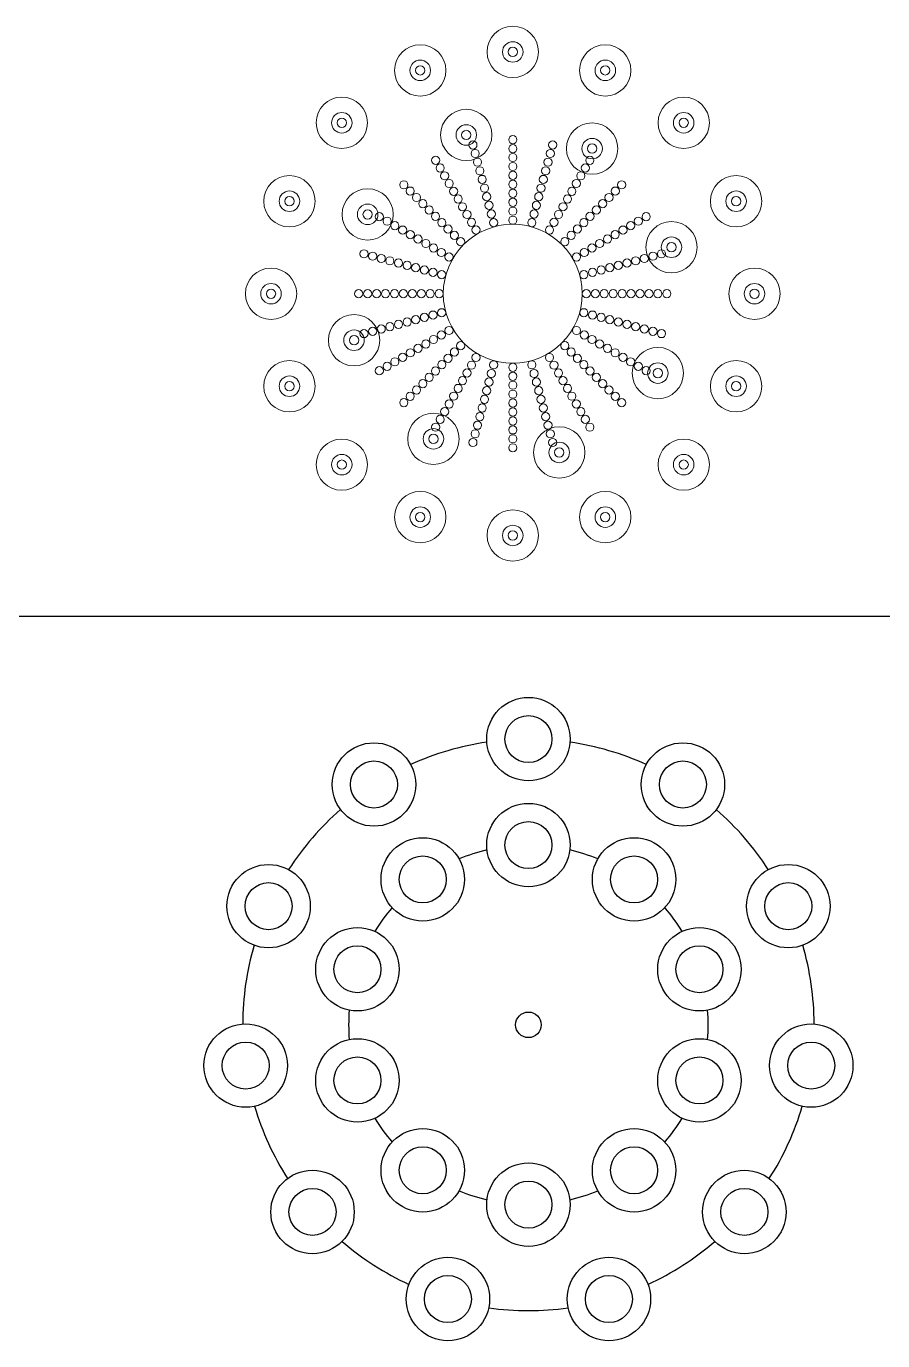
# Model space of a CAD drawing. Header units: inches. Extents: x 274057 to 444617, y 490067 to 635630.
# Drawn here: x 326183 to 326642, y 532441 to 533145 of the extents above; entities that cross this region are included whole.
import ezdxf

# ---------------------------------------------------------------- set-up
doc = ezdxf.new("R2010")
doc.units = ezdxf.units.IN
doc.header["$MEASUREMENT"] = 0
doc.linetypes.add('HIDDEN', pattern=[0.375, 0.25, -0.125])
doc.layers.add('CQ lighting plan', color=7, linetype='Continuous', lineweight=0)
doc.layers.add('Glass', color=4, linetype='Continuous', lineweight=0)
for name, color, linetype in [('CQ SPOT DETAIL DIMENSION', 9, 'Continuous'), ('CQ-legend tex box', 3, 'Continuous'), ('E-LITE-FIXT-NORM-CEILING', 3, 'Continuous')]:
    doc.layers.add(name, color=color, linetype=linetype)

# ---------------------------------------------------------------- blocks, each defined once
blk = doc.blocks.new('ch baccarat 24 plan')
at = {"layer": 'Glass', "lineweight": 0, "ltscale": 5}
for centre, radius in [((12249.2, 9353.7, 0), 55), ((12050.9, 9314.2, 0), 55), ((12249.2, 9353.7, 0), 22), ((12249.2, 9353.7, 0), 10), ((12447.6, 9314.2, 0), 55), ((12050.9, 9314.2, 0), 22), ((12447.6, 9314.2, 0), 22), ((12050.9, 9314.2, 0), 10), ((12447.6, 9314.2, 0), 10), ((11882.8, 9201.9, 0), 55), ((12615.7, 9201.9, 0), 55), ((11882.8, 9201.9, 0), 22), ((12348.9, 9175.7, 0), 55), ((12615.7, 9201.9, 0), 22), ((11882.8, 9201.9, 0), 10), ((12079.1, 9146.5, 0), 55), ((12348.9, 9175.7, 0), 22), ((12348.9, 9175.7, 0), 10), ((12615.7, 9201.9, 0), 10), ((12079.1, 9146.5, 0), 22), ((12079.1, 9146.5, 0), 10), ((11770.5, 9033.7, 0), 55), ((12728, 9033.7, 0), 55), ((11770.5, 9033.7, 0), 22), ((12560.3, 9005.5, 0), 55), ((12728, 9033.7, 0), 22), ((11770.5, 9033.7, 0), 10), ((12560.3, 9005.5, 0), 22), ((12728, 9033.7, 0), 10), ((11909, 8935.1, 0), 55), ((12560.3, 9005.5, 0), 10), ((11909, 8935.1, 0), 22), ((11909, 8935.1, 0), 10), ((11731, 8835.4, 0), 55), ((12767.5, 8835.4, 0), 55), ((11731, 8835.4, 0), 22), ((12767.5, 8835.4, 0), 22), ((11731, 8835.4, 0), 10), ((12767.5, 8835.4, 0), 10), ((12589.5, 8735.7, 0), 55), ((12589.5, 8735.7, 0), 22), ((12589.5, 8735.7, 0), 10), ((11938.2, 8665.3, 0), 55), ((11770.5, 8637.1, 0), 55), ((11938.2, 8665.3, 0), 22), ((12728, 8637.1, 0), 55), ((11770.5, 8637.1, 0), 22), ((11938.2, 8665.3, 0), 10), ((12728, 8637.1, 0), 22), ((11770.5, 8637.1, 0), 10), ((12728, 8637.1, 0), 10), ((12419.3, 8524.3, 0), 55), ((12149.6, 8495.2, 0), 55), ((12419.3, 8524.3, 0), 22), ((11882.8, 8469, 0), 55), ((12149.6, 8495.2, 0), 22), ((12419.3, 8524.3, 0), 10), ((12615.7, 8469, 0), 55), ((11882.8, 8469, 0), 22), ((12149.6, 8495.2, 0), 10), ((12615.7, 8469, 0), 22), ((11882.8, 8469, 0), 10), ((12615.7, 8469, 0), 10), ((12050.9, 8356.6, 0), 55), ((12447.6, 8356.6, 0), 55), ((12050.9, 8356.6, 0), 22), ((12249.2, 8317.2, 0), 55), ((12447.6, 8356.6, 0), 22), ((12050.9, 8356.6, 0), 10), ((12447.6, 8356.6, 0), 10), ((12249.2, 8317.2, 0), 22), ((12249.2, 8317.2, 0), 10)]:
    blk.add_circle(centre, radius, dxfattribs=at)
at = {"layer": 'Glass', "lineweight": 0}
for centre, radius in [((12163.8, 9154.4, 0), 8.77), ((12249.2, 9165.6, 0), 8.77), ((12334.7, 9154.4, 0), 8.77), ((12084.1, 9121.4, 0), 8.77), ((12168.7, 9135.9, 0), 8.77), ((12249.2, 9146.5, 0), 8.77), ((12249.2, 9127.3, 0), 8.77), ((12329.8, 9135.9, 0), 8.77), ((12414.4, 9121.4, 0), 8.77), ((12093.7, 9104.8, 0), 8.77), ((12173.7, 9117.4, 0), 8.77), ((12178.7, 9098.9, 0), 8.77), ((12249.2, 9108.2, 0), 8.77), ((12319.8, 9098.9, 0), 8.77), ((12324.8, 9117.4, 0), 8.77), ((12404.8, 9104.8, 0), 8.77), ((12015.7, 9068.9, 0), 8.77), ((12103.3, 9088.2, 0), 8.77), ((12112.9, 9071.6, 0), 8.77), ((12183.6, 9080.4, 0), 8.77), ((12249.2, 9089, 0), 8.77), ((12249.2, 9069.8, 0), 8.77), ((12314.9, 9080.4, 0), 8.77), ((12385.6, 9071.6, 0), 8.77), ((12395.2, 9088.2, 0), 8.77), ((12482.7, 9068.9, 0), 8.77), ((12029.3, 9055.4, 0), 8.77), ((12042.8, 9041.8, 0), 8.77), ((12122.5, 9055, 0), 8.77), ((12132, 9038.4, 0), 8.77), ((12188.6, 9061.8, 0), 8.77), ((12193.5, 9043.3, 0), 8.77), ((12249.2, 9050.7, 0), 8.77), ((12305, 9043.3, 0), 8.77), ((12309.9, 9061.8, 0), 8.77), ((12366.4, 9038.4, 0), 8.77), ((12376, 9055, 0), 8.77), ((12455.6, 9041.8, 0), 8.77), ((12469.2, 9055.4, 0), 8.77), ((12056.4, 9028.3, 0), 8.77), ((12069.9, 9014.7, 0), 8.77), ((12141.6, 9021.8, 0), 8.77), ((12198.5, 9024.8, 0), 8.77), ((12249.2, 9031.5, 0), 8.77), ((12249.2, 9012.3, 0), 8.77), ((12300, 9024.8, 0), 8.77), ((12356.9, 9021.8, 0), 8.77), ((12428.5, 9014.7, 0), 8.77), ((12442.1, 9028.3, 0), 8.77), ((11963.3, 9000.5, 0), 8.77), ((11979.9, 8991, 0), 8.77), ((11996.5, 8981.4, 0), 8.77), ((12083.5, 9001.2, 0), 8.77), ((12097, 8987.6, 0), 8.77), ((12151.2, 9005.2, 0), 8.77), ((12160.8, 8988.6, 0), 8.77), ((12203.5, 9006.3, 0), 8.77), ((12208.4, 8987.8, 0), 8.77), ((12249.2, 8993.2, 0), 8.77), ((12290.1, 8987.8, 0), 8.77), ((12295, 9006.3, 0), 8.77), ((12337.7, 8988.6, 0), 8.77), ((12347.3, 9005.2, 0), 8.77), ((12401.4, 8987.6, 0), 8.77), ((12415, 9001.2, 0), 8.77), ((12502, 8981.4, 0), 8.77), ((12518.6, 8991, 0), 8.77), ((12535.2, 9000.5, 0), 8.77), ((12013, 8971.8, 0), 8.77), ((12029.6, 8962.2, 0), 8.77), ((12046.2, 8952.6, 0), 8.77), ((12249.2, 8835.4, 0), 149), ((12110.6, 8974.1, 0), 8.77), ((12124.1, 8960.5, 0), 8.77), ((12170.4, 8972.1, 0), 8.77), ((12328.1, 8972.1, 0), 8.77), ((12374.3, 8960.5, 0), 8.77), ((12387.9, 8974.1, 0), 8.77), ((12452.2, 8952.6, 0), 8.77), ((12468.8, 8962.2, 0), 8.77), ((12485.4, 8971.8, 0), 8.77), ((12062.8, 8943, 0), 8.77), ((12079.4, 8933.5, 0), 8.77), ((12096, 8923.9, 0), 8.77), ((12137.7, 8947, 0), 8.77), ((12360.8, 8947, 0), 8.77), ((12402.5, 8923.9, 0), 8.77), ((12419.1, 8933.5, 0), 8.77), ((12435.7, 8943, 0), 8.77), ((11930.3, 8920.9, 0), 8.77), ((11948.8, 8915.9, 0), 8.77), ((11967.3, 8911, 0), 8.77), ((11985.8, 8906, 0), 8.77), ((12004.3, 8901.1, 0), 8.77), ((12022.8, 8896.1, 0), 8.77), ((12112.6, 8914.3, 0), 8.77), ((12385.9, 8914.3, 0), 8.77), ((12475.7, 8896.1, 0), 8.77), ((12494.2, 8901.1, 0), 8.77), ((12512.7, 8906, 0), 8.77), ((12531.2, 8911, 0), 8.77), ((12549.7, 8915.9, 0), 8.77), ((12568.2, 8920.9, 0), 8.77), ((12041.3, 8891.1, 0), 8.77), ((12059.8, 8886.2, 0), 8.77), ((12078.3, 8881.2, 0), 8.77), ((12096.9, 8876.3, 0), 8.77), ((12401.6, 8876.3, 0), 8.77), ((12420.1, 8881.2, 0), 8.77), ((12438.6, 8886.2, 0), 8.77), ((12457.2, 8891.1, 0), 8.77), ((11919, 8835.4, 0), 8.77), ((11938.2, 8835.4, 0), 8.77), ((11957.3, 8835.4, 0), 8.77), ((11976.5, 8835.4, 0), 8.77), ((11995.7, 8835.4, 0), 8.77), ((12014.8, 8835.4, 0), 8.77), ((12034, 8835.4, 0), 8.77), ((12053.2, 8835.4, 0), 8.77), ((12072.3, 8835.4, 0), 8.77), ((12091.5, 8835.4, 0), 8.77), ((12407, 8835.4, 0), 8.77), ((12426.2, 8835.4, 0), 8.77), ((12445.3, 8835.4, 0), 8.77), ((12464.5, 8835.4, 0), 8.77), ((12483.7, 8835.4, 0), 8.77), ((12502.8, 8835.4, 0), 8.77), ((12522, 8835.4, 0), 8.77), ((12541.1, 8835.4, 0), 8.77), ((12560.3, 8835.4, 0), 8.77), ((12579.5, 8835.4, 0), 8.77), ((12059.8, 8784.7, 0), 8.77), ((12078.3, 8789.6, 0), 8.77), ((12096.9, 8794.6, 0), 8.77), ((12401.6, 8794.6, 0), 8.77), ((12420.1, 8789.6, 0), 8.77), ((12438.6, 8784.7, 0), 8.77), ((11948.8, 8754.9, 0), 8.77), ((11967.3, 8759.9, 0), 8.77), ((11985.8, 8764.8, 0), 8.77), ((12004.3, 8769.8, 0), 8.77), ((12022.8, 8774.8, 0), 8.77), ((12041.3, 8779.7, 0), 8.77), ((12112.6, 8756.5, 0), 8.77), ((12385.9, 8756.5, 0), 8.77), ((12457.2, 8779.7, 0), 8.77), ((12475.7, 8774.8, 0), 8.77), ((12494.2, 8769.8, 0), 8.77), ((12512.7, 8764.8, 0), 8.77), ((12531.2, 8759.9, 0), 8.77), ((12549.7, 8754.9, 0), 8.77), ((11930.3, 8750, 0), 8.77), ((12062.8, 8727.8, 0), 8.77), ((12079.4, 8737.4, 0), 8.77), ((12096, 8747, 0), 8.77), ((12402.5, 8747, 0), 8.77), ((12419.1, 8737.4, 0), 8.77), ((12435.7, 8727.8, 0), 8.77), ((12568.2, 8750, 0), 8.77), ((12013, 8699.1, 0), 8.77), ((12029.6, 8708.6, 0), 8.77), ((12046.2, 8718.2, 0), 8.77), ((12124.1, 8710.3, 0), 8.77), ((12137.7, 8723.9, 0), 8.77), ((12170.4, 8698.8, 0), 8.77), ((12328.1, 8698.8, 0), 8.77), ((12360.8, 8723.9, 0), 8.77), ((12374.3, 8710.3, 0), 8.77), ((12452.2, 8718.2, 0), 8.77), ((12468.8, 8708.6, 0), 8.77), ((12485.4, 8699.1, 0), 8.77), ((11963.3, 8670.3, 0), 8.77), ((11979.9, 8679.9, 0), 8.77), ((11996.5, 8689.5, 0), 8.77), ((12083.5, 8669.7, 0), 8.77), ((12097, 8683.2, 0), 8.77), ((12110.6, 8696.8, 0), 8.77), ((12160.8, 8682.2, 0), 8.77), ((12208.4, 8683, 0), 8.77), ((12249.2, 8677.7, 0), 8.77), ((12290.1, 8683, 0), 8.77), ((12337.7, 8682.2, 0), 8.77), ((12387.9, 8696.8, 0), 8.77), ((12401.4, 8683.2, 0), 8.77), ((12415, 8669.7, 0), 8.77), ((12502, 8689.5, 0), 8.77), ((12518.6, 8679.9, 0), 8.77), ((12535.2, 8670.3, 0), 8.77), ((12056.4, 8642.6, 0), 8.77), ((12069.9, 8656.1, 0), 8.77), ((12141.6, 8649, 0), 8.77), ((12151.2, 8665.6, 0), 8.77), ((12198.5, 8646, 0), 8.77), ((12203.5, 8664.5, 0), 8.77), ((12249.2, 8658.5, 0), 8.77), ((12295, 8664.5, 0), 8.77), ((12300, 8646, 0), 8.77), ((12347.3, 8665.6, 0), 8.77), ((12356.9, 8649, 0), 8.77), ((12428.5, 8656.1, 0), 8.77), ((12442.1, 8642.6, 0), 8.77), ((12029.3, 8615.5, 0), 8.77), ((12042.8, 8629, 0), 8.77), ((12122.5, 8615.8, 0), 8.77), ((12132, 8632.4, 0), 8.77), ((12193.5, 8627.5, 0), 8.77), ((12249.2, 8639.3, 0), 8.77), ((12249.2, 8620.2, 0), 8.77), ((12305, 8627.5, 0), 8.77), ((12366.4, 8632.4, 0), 8.77), ((12376, 8615.8, 0), 8.77), ((12455.6, 8629, 0), 8.77), ((12469.2, 8615.5, 0), 8.77), ((12015.7, 8601.9, 0), 8.77), ((12112.9, 8599.2, 0), 8.77), ((12183.6, 8590.5, 0), 8.77), ((12188.6, 8609, 0), 8.77), ((12249.2, 8601, 0), 8.77), ((12309.9, 8609, 0), 8.77), ((12314.9, 8590.5, 0), 8.77), ((12385.6, 8599.2, 0), 8.77), ((12482.7, 8601.9, 0), 8.77), ((12093.7, 8566, 0), 8.77), ((12103.3, 8582.6, 0), 8.77), ((12178.7, 8572, 0), 8.77), ((12249.2, 8581.9, 0), 8.77), ((12249.2, 8562.7, 0), 8.77), ((12319.8, 8572, 0), 8.77), ((12395.2, 8582.6, 0), 8.77), ((12404.8, 8566, 0), 8.77), ((12084.1, 8549.4, 0), 8.77), ((12168.7, 8535, 0), 8.77), ((12173.7, 8553.5, 0), 8.77), ((12249.2, 8543.5, 0), 8.77), ((12324.8, 8553.5, 0), 8.77), ((12329.8, 8535, 0), 8.77), ((12414.4, 8549.4, 0), 8.77), ((12163.8, 8516.5, 0), 8.77), ((12249.2, 8524.4, 0), 8.77), ((12249.2, 8505.2, 0), 8.77), ((12334.7, 8516.5, 0), 8.77)]:
    blk.add_circle(centre, radius, dxfattribs=at)
blk = doc.blocks.new('*U566')
for radius in [89.4, 50.4]:
    blk.add_circle((0, 0), radius)
blk = doc.blocks.new('*U567')
at = {"color": 0, "linetype": 'ByBlock', "lineweight": -2, "transparency": 16777216}
blk.add_blockref('*U566', (3332.4, -16341.2, 0), dxfattribs=at)
for p, rotation in [((3105.9, -16414.8, 0), 36), ((3559, -16414.8, 0), 324.0000000000001), ((2965.9, -16607.5, 0), 72), ((3699, -16607.5, 0), 288), ((2965.9, -16845.7, 0), 108), ((3699, -16845.7, 0), 252), ((3105.9, -17038.4, 0), 144), ((3559, -17038.4, 0), 216), ((3332.4, -17112, 0), 180)]:
    blk.add_blockref('*U566', p, dxfattribs=dict(at, rotation=rotation))
blk = doc.blocks.new('crystal ch 21-symbol')
for centre, radius in [((0, 612.5), 89.4), ((0, 612.5), 50.4), ((-331.1, 515.2), 89.4), ((331.1, 515.2), 89.4), ((-331.1, 515.2), 50.4), ((331.1, 515.2), 50.4), ((-557.1, 254.4), 89.4), ((557.1, 254.4), 89.4), ((-557.1, 254.4), 50.4), ((557.1, 254.4), 50.4), ((-606.2, -87.2), 89.4), ((0, 0), 27.4), ((606.2, -87.2), 89.4), ((-606.2, -87.2), 50.4), ((606.2, -87.2), 50.4), ((-462.9, -401.1), 89.4), ((462.9, -401.1), 89.4), ((-462.9, -401.1), 50.4), ((462.9, -401.1), 50.4), ((-172.6, -587.7), 89.4), ((172.6, -587.7), 89.4), ((-172.6, -587.7), 50.4), ((172.6, -587.7), 50.4)]:
    blk.add_circle(centre, radius)
for radius, start, end in [(612.5, 98.3738, 114.3534), (612.5, 65.6466, 81.6262), (612.5, 131.1011, 147.0807), (612.5, 32.9193, 48.8989), (385.4, 103.3256, 112.6744), (385.4, 67.3256, 76.6744), (385.4, 139.3256, 148.6744), (385.4, 31.3256, 40.6744), (612.5, 163.8284, 179.808), (612.5, 0.192, 16.1716), (385.4, 175.3256, 184.6744), (385.4, 355.3256, 4.6744), (612.5, 196.5556, 212.5353), (612.5, 327.4647, 343.4444), (385.4, 211.3256, 220.6744), (385.4, 319.3256, 328.6744), (385.4, 247.3256, 256.6744), (385.4, 283.3256, 292.6744), (612.5, 229.2829, 245.2625), (612.5, 294.7375, 310.7171), (612.5, 262.0102, 277.9898)]:
    blk.add_arc((0, 0), radius, start, end)
blk.add_blockref('*U567', (-3332.4, 16726.6, 0))
blk = doc.blocks.new('SMDS')
at = {"layer": 'CQ-legend tex box'}
blk.add_line((384632.87, 476903.58), (386097.22, 476903.58), dxfattribs=at)
at = {"layer": 'CQ lighting plan', "linetype": 'HIDDEN', "xscale": -0.25, "yscale": 0.25, "zscale": 0.25, "rotation": 359.9999999999998}
blk.add_blockref('ch baccarat 24 plan', (388414.9, 474867.45, 0), dxfattribs=at)
at = {"layer": 'E-LITE-FIXT-NORM-CEILING', "linetype": 'HIDDEN', "xscale": 0.25, "yscale": 0.25, "zscale": 0.25}
blk.add_blockref('crystal ch 21-symbol', (385360.99, 476684.5), dxfattribs=at)

msp = doc.modelspace()

# ---------------------------------------------------------------- block references
at = {"layer": 'CQ SPOT DETAIL DIMENSION'}
msp.add_blockref('SMDS', (-58908.52, 55925.46), dxfattribs=at)

doc.saveas('drawing.dxf')
